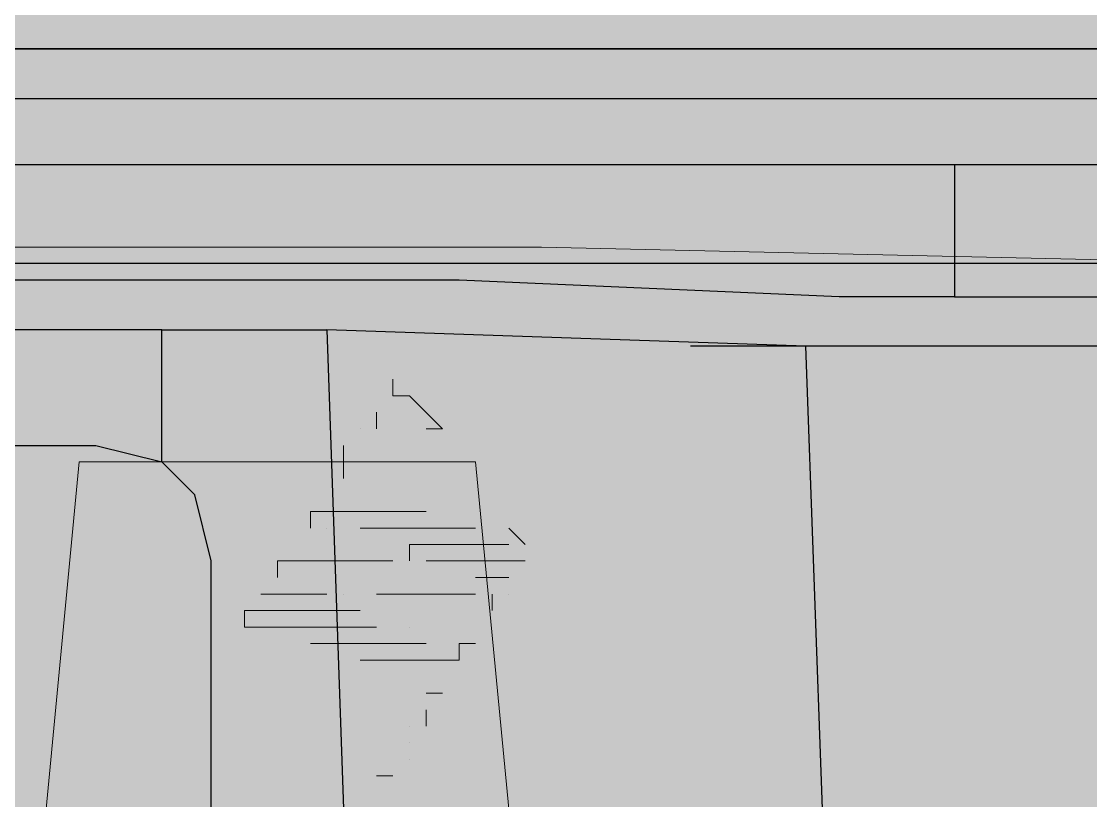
# Model space of a CAD drawing. Extents: x 9438 to 11125, y 1800 to 2873.
# Drawn here: x 11018.11 to 11029.07, y 2731.43 to 2739.41 of the extents above; entities that cross this region are included whole.
import ezdxf

# ---------------------------------------------------------------- set-up
doc = ezdxf.new("R2010")
doc.units = 0
doc.header["$LTSCALE"] = 10
doc.header["$MEASUREMENT"] = 0
doc.layers.add('G02-1-PRDXXXX-E-MRIO-01-P01-01$0$ANNOTATION', color=7, linetype='Continuous')

# ---------------------------------------------------------------- blocks, each defined once
blk = doc.blocks.new('G02-1-PRDXXXX-E-MRIO-01-P01-01$0$DV-54809-ZX-370-003')
at = {"layer": 'G02-1-PRDXXXX-E-MRIO-01-P01-01$0$ANNOTATION', "transparency": 33554559}
h = blk.add_hatch(color=256, dxfattribs=at)
h.paths.add_polyline_path([(1583.863, 935.241), (1583.863, 935.072)], flags=0)
h.paths.add_polyline_path([(1583.863, 935.072), (1583.863, 935.241), (1583.863, 935.072)], flags=0)
h.paths.add_polyline_path([(1583.863, 935.241), (1583.863, 935.072)], flags=0)
h = blk.add_hatch(color=256, dxfattribs=at)
h.paths.add_polyline_path([(1584.709, 932.363), (1584.54, 932.532), (1584.709, 932.363)], flags=0)
h.paths.add_polyline_path([(1584.709, 932.363), (1584.54, 932.363), (1584.709, 932.363)], flags=0)
h.paths.add_polyline_path([(1584.709, 932.363), (1584.54, 932.363), (1584.709, 932.363)], flags=0)
at = {"layer": 'G02-1-PRDXXXX-E-MRIO-01-P01-01$0$ANNOTATION', "lineweight": 25}
for points in [[(1497.836, 937.951), (1497.836, 938.459), (1498.175, 938.798), (1498.513, 939.136), (1499.021, 939.136), (1614.514, 939.136), (1614.514, 742.19), (1499.021, 742.19), (1499.021, 742.698), (1613.836, 742.698), (1613.836, 746.085)], [(1499.021, 939.136), (1499.021, 938.628), (1613.836, 938.628), (1614.514, 939.136)], [(1498.344, 934.733), (1497.836, 934.733), (1497.836, 937.951), (1613.836, 937.951)], [(1589.959, 937.951), (1589.959, 936.596), (1593.515, 936.596), (1593.854, 936.427), (1593.854, 936.257), (1593.854, 925.42), (1592.16, 925.42), (1592.16, 936.088), (1593.854, 936.257)], [(1589.959, 936.596), (1588.774, 936.596), (1584.879, 936.766), (1583.185, 936.766), (1576.75, 936.766), (1575.565, 936.766)], [(1582.338, 931.347), (1582.338, 933.887), (1582.169, 934.564), (1581.83, 934.903), (1581.83, 936.257), (1575.395, 936.257), (1575.226, 936.257), (1574.887, 935.919)], [(1581.83, 936.257), (1583.524, 936.257)], [(1592.16, 936.088), (1591.483, 936.088), (1589.282, 936.088), (1587.25, 936.088)], [(1588.435, 936.088), (1588.435, 936.088)], [(1588.435, 936.088), (1588.435, 936.088)], [(1588.435, 936.088), (1588.435, 936.088)], [(1581.83, 926.605), (1581.153, 926.436), (1577.089, 926.436), (1576.75, 926.605), (1576.242, 926.774), (1576.073, 927.113), (1575.903, 927.621), (1575.903, 931.347), (1575.903, 933.887), (1576.073, 934.395), (1576.242, 934.733), (1576.75, 935.072), (1577.089, 935.072), (1581.153, 935.072), (1581.83, 934.903)]]:
    blk.add_lwpolyline(points, dxfattribs=at)
for points in [[(1554.905, 741.174), (1614.514, 741.174), (1614.514, 743.714), (1610.788, 743.714), (1610.788, 936.766), (1614.514, 936.766), (1614.514, 939.136), (1554.905, 939.136)], [(1554.905, 741.174), (1609.772, 741.174), (1609.772, 939.136), (1554.905, 939.136)], [(1557.276, 743.544), (1607.571, 743.544), (1607.571, 936.935), (1557.276, 936.935)], [(1588.435, 936.088), (1583.524, 936.257), (1583.693, 931.347), (1583.524, 925.25), (1588.265, 925.42), (1588.435, 925.42), (1588.604, 931.347)]]:
    blk.add_lwpolyline(points, close=True, dxfattribs=at)
at = {"layer": 'G02-1-PRDXXXX-E-MRIO-01-P01-01$0$ANNOTATION', "lineweight": 5}
for points in [[(1494.28, 931.347), (1494.28, 933.887), (1494.449, 934.564), (1495.126, 934.733), (1497.328, 934.733), (1497.328, 935.58), (1497.328, 936.596), (1497.328, 937.104), (1497.328, 938.628), (1615.53, 938.628), (1615.53, 924.234), (1497.328, 924.234), (1497.328, 927.96), (1496.143, 927.96), (1497.328, 927.96), (1495.126, 927.96), (1494.449, 928.298), (1494.28, 928.976)], [(1615.53, 924.234), (1615.53, 938.628), (1497.328, 938.628), (1497.328, 924.234)], [(1585.048, 934.903), (1580.984, 934.903), (1580.645, 931.347), (1580.984, 927.79), (1585.048, 927.79), (1585.387, 931.347)]]:
    blk.add_lwpolyline(points, close=True, dxfattribs=at)
blk.add_lwpolyline([(1576.92, 937.104), (1585.725, 937.104), (1593.177, 936.935), (1593.177, 936.766), (1595.378, 936.766)], dxfattribs=at)
at = {"layer": 'G02-1-PRDXXXX-E-MRIO-01-P01-01$0$ANNOTATION', "lineweight": 0}
for points in [[(1584.201, 935.75), (1584.201, 935.75), (1584.201, 935.75)], [(1584.201, 935.75), (1584.201, 935.75), (1584.201, 935.75)], [(1584.201, 935.75), (1584.201, 935.75), (1584.201, 935.75)], [(1584.371, 935.58), (1584.201, 935.58), (1584.371, 935.58)], [(1584.709, 935.241), (1584.371, 935.58), (1584.709, 935.241)], [(1584.032, 935.411), (1584.032, 935.411), (1584.032, 935.411)], [(1584.032, 935.411), (1584.032, 935.411), (1584.032, 935.411)], [(1584.032, 935.411), (1584.032, 935.411), (1584.032, 935.411)], [(1584.032, 935.411), (1584.032, 935.411), (1584.032, 935.411)], [(1584.032, 935.411), (1584.032, 935.411), (1584.032, 935.411)], [(1584.032, 935.411), (1584.032, 935.411), (1584.032, 935.411)], [(1584.032, 935.411), (1584.032, 935.411), (1584.032, 935.411)], [(1584.032, 935.411), (1584.032, 935.411), (1584.032, 935.411)], [(1583.863, 935.241), (1583.863, 935.241), (1583.863, 935.241)], [(1583.863, 935.241), (1583.863, 935.241), (1583.863, 935.241)], [(1583.863, 935.241), (1583.863, 935.241), (1583.863, 935.241)], [(1583.863, 935.241), (1583.863, 935.241), (1583.863, 935.241)], [(1584.032, 935.241), (1584.032, 935.241), (1584.032, 935.241)], [(1584.032, 935.241), (1584.032, 935.241), (1584.032, 935.241)], [(1584.709, 935.241), (1584.54, 935.241), (1584.709, 935.241)], [(1583.693, 934.903), (1583.693, 934.903), (1583.693, 934.903)], [(1583.693, 934.903), (1583.693, 934.903), (1583.693, 934.903)], [(1583.693, 934.733), (1583.693, 934.733), (1583.693, 934.733)], [(1583.693, 934.733), (1583.693, 934.733), (1583.693, 934.733)], [(1584.54, 934.395), (1583.355, 934.395), (1584.54, 934.395)], [(1584.54, 934.395), (1583.355, 934.395), (1584.54, 934.395)], [(1583.355, 934.395), (1583.355, 934.395), (1583.355, 934.395)], [(1583.355, 934.395), (1583.355, 934.395), (1583.355, 934.395)], [(1583.355, 934.395), (1583.355, 934.395), (1583.355, 934.395)], [(1583.355, 934.395), (1583.355, 934.395), (1583.355, 934.395)], [(1584.879, 934.225), (1583.863, 934.225), (1584.879, 934.225)], [(1585.048, 934.225), (1583.863, 934.225), (1585.048, 934.225)], [(1584.879, 934.225), (1584.879, 934.225), (1584.879, 934.225)], [(1584.879, 934.225), (1584.879, 934.225), (1584.879, 934.225)], [(1585.556, 934.056), (1585.387, 934.225), (1585.556, 934.056)], [(1585.387, 934.056), (1584.371, 934.056), (1585.387, 934.056)], [(1585.556, 934.056), (1585.556, 934.056), (1585.556, 934.056)], [(1585.556, 934.056), (1585.556, 934.056), (1585.556, 934.056)], [(1585.556, 934.056), (1585.556, 934.056), (1585.556, 934.056)], [(1585.556, 934.056), (1585.556, 934.056), (1585.556, 934.056)], [(1585.556, 934.056), (1585.556, 934.056), (1585.556, 934.056)], [(1585.556, 934.056), (1585.556, 934.056), (1585.556, 934.056)], [(1585.556, 934.056), (1585.556, 934.056), (1585.556, 934.056)], [(1585.556, 934.056), (1585.556, 934.056), (1585.556, 934.056)], [(1585.556, 934.056), (1585.556, 934.056), (1585.556, 934.056)], [(1585.556, 934.056), (1585.556, 934.056), (1585.556, 934.056)], [(1584.032, 933.887), (1583.016, 933.887), (1584.032, 933.887)], [(1584.201, 933.887), (1583.016, 933.887), (1584.201, 933.887)], [(1583.016, 933.887), (1583.016, 933.887), (1583.016, 933.887)], [(1583.016, 933.887), (1583.016, 933.887), (1583.016, 933.887)], [(1584.201, 933.887), (1583.016, 933.887), (1584.201, 933.887)], [(1583.016, 933.887), (1583.016, 933.887), (1583.016, 933.887)], [(1583.016, 933.887), (1583.016, 933.887), (1583.016, 933.887)], [(1585.556, 933.887), (1584.54, 933.887), (1585.556, 933.887)], [(1585.387, 933.717), (1585.048, 933.717), (1585.387, 933.717)], [(1585.387, 933.717), (1585.048, 933.717), (1585.387, 933.717)], [(1583.524, 933.548), (1582.847, 933.548), (1583.524, 933.548)], [(1583.693, 933.548), (1583.693, 933.548), (1583.693, 933.548)], [(1583.693, 933.548), (1583.693, 933.548), (1583.693, 933.548)], [(1585.048, 933.548), (1584.032, 933.548), (1585.048, 933.548)], [(1585.217, 933.548), (1585.217, 933.548), (1585.217, 933.548)], [(1585.217, 933.548), (1585.217, 933.548), (1585.217, 933.548)], [(1585.387, 933.548), (1585.387, 933.548), (1585.387, 933.548)], [(1583.863, 933.379), (1582.677, 933.379), (1583.863, 933.379)], [(1583.863, 933.379), (1582.677, 933.379), (1583.863, 933.379)], [(1582.677, 933.379), (1582.677, 933.379), (1582.677, 933.379)], [(1582.677, 933.379), (1582.677, 933.379), (1582.677, 933.379)], [(1582.677, 933.379), (1582.677, 933.379), (1582.677, 933.379)], [(1582.677, 933.379), (1582.677, 933.379), (1582.677, 933.379)], [(1583.863, 933.379), (1583.863, 933.379), (1583.863, 933.379)], [(1583.863, 933.379), (1583.863, 933.379), (1583.863, 933.379)], [(1582.847, 933.209), (1582.677, 933.209), (1582.847, 933.209)], [(1582.847, 933.209), (1582.677, 933.209), (1582.847, 933.209)], [(1584.032, 933.209), (1582.847, 933.209), (1584.032, 933.209)], [(1584.032, 933.209), (1582.847, 933.209), (1584.032, 933.209)], [(1584.371, 933.209), (1584.371, 933.209), (1584.371, 933.209)], [(1584.371, 933.209), (1584.371, 933.209), (1584.371, 933.209)], [(1584.371, 933.209), (1584.371, 933.209), (1584.371, 933.209)], [(1584.371, 933.209), (1584.371, 933.209), (1584.371, 933.209)], [(1584.54, 933.04), (1583.355, 933.04), (1584.54, 933.04)], [(1583.355, 933.04), (1583.355, 933.04), (1583.355, 933.04)], [(1583.355, 933.04), (1583.355, 933.04), (1583.355, 933.04)], [(1585.048, 933.04), (1584.879, 933.04), (1585.048, 933.04)], [(1584.879, 933.04), (1584.879, 933.04), (1584.879, 933.04)], [(1584.879, 933.04), (1584.879, 933.04), (1584.879, 933.04)], [(1584.879, 933.04), (1584.879, 933.04), (1584.879, 933.04)], [(1584.879, 933.04), (1584.879, 933.04), (1584.879, 933.04)], [(1585.048, 933.04), (1585.048, 933.04), (1585.048, 933.04)], [(1584.879, 932.871), (1583.863, 932.871), (1584.879, 932.871)], [(1584.709, 932.532), (1584.54, 932.532), (1584.709, 932.532)], [(1584.54, 932.532), (1584.54, 932.532), (1584.54, 932.532)], [(1584.54, 932.532), (1584.54, 932.532), (1584.54, 932.532)], [(1584.54, 932.532), (1584.54, 932.532), (1584.54, 932.532)], [(1584.54, 932.532), (1584.54, 932.532), (1584.54, 932.532)], [(1584.54, 932.532), (1584.54, 932.532), (1584.54, 932.532)], [(1584.54, 932.532), (1584.54, 932.532), (1584.54, 932.532)], [(1584.371, 932.193), (1584.371, 932.193), (1584.371, 932.193)], [(1584.371, 932.193), (1584.371, 932.193), (1584.371, 932.193)], [(1584.371, 932.193), (1584.371, 932.193), (1584.371, 932.193)], [(1584.371, 932.193), (1584.371, 932.193), (1584.371, 932.193)], [(1584.371, 932.024), (1584.371, 932.024), (1584.371, 932.024)], [(1584.371, 932.024), (1584.371, 932.024), (1584.371, 932.024)], [(1584.371, 932.024), (1584.371, 932.024), (1584.371, 932.024)], [(1584.371, 931.855), (1584.371, 931.855), (1584.371, 931.855)], [(1584.371, 931.855), (1584.371, 931.855), (1584.371, 931.855)], [(1584.371, 931.855), (1584.371, 931.855), (1584.371, 931.855)], [(1584.371, 931.855), (1584.371, 931.855), (1584.371, 931.855)], [(1584.032, 931.685), (1584.032, 931.685), (1584.032, 931.685)], [(1584.032, 931.685), (1584.032, 931.685), (1584.032, 931.685)], [(1584.201, 931.685), (1584.032, 931.685), (1584.201, 931.685)]]:
    blk.add_lwpolyline(points, dxfattribs=at)
for points in [[(1584.201, 935.75), (1584.201, 935.75), (1584.201, 935.75)], [(1584.201, 935.75), (1584.201, 935.58)], [(1584.032, 935.411), (1584.032, 935.241)], [(1583.863, 935.241), (1583.863, 935.241), (1583.863, 935.241)], [(1583.693, 935.072), (1583.693, 934.903)], [(1583.693, 934.903), (1583.693, 934.733)], [(1583.355, 934.395), (1583.355, 934.225)], [(1583.524, 934.225), (1583.524, 934.225), (1583.524, 934.225)], [(1584.371, 934.056), (1584.371, 933.887)], [(1583.016, 933.887), (1583.016, 933.717)], [(1585.217, 933.548), (1585.217, 933.379)], [(1582.677, 933.379), (1582.677, 933.209)], [(1584.879, 933.04), (1584.879, 932.871)], [(1584.54, 932.363), (1584.54, 932.363), (1584.54, 932.363)], [(1584.54, 932.363), (1584.54, 932.193)], [(1584.54, 932.193), (1584.54, 932.193), (1584.54, 932.193)], [(1584.371, 931.855), (1584.371, 931.855), (1584.371, 931.855)]]:
    blk.add_lwpolyline(points, close=True, dxfattribs=at)
at = {"layer": 'G02-1-PRDXXXX-E-MRIO-01-P01-01$0$ANNOTATION', "color": 7, "true_color": 0xffffff, "transparency": 33554559}
for points in [[(1634.327, 731.352), (1486.659, 731.352), (1594.531, 943.37)], [(1526.455, 943.37), (1486.659, 731.352), (1594.531, 943.37)], [(1554.905, 939.136), (1614.514, 939.136), (1610.788, 936.766)], [(1554.905, 939.136), (1554.905, 741.174), (1610.788, 936.766)], [(1610.788, 936.766), (1554.905, 741.174), (1610.788, 743.714)]]:
    blk.add_solid(points, dxfattribs=at)
at = {"layer": 'G02-1-PRDXXXX-E-MRIO-01-P01-01$0$ANNOTATION', "transparency": 33554559}
for points in [[(1584.201, 935.75), (1584.032, 935.75), (1584.032, 935.75)], [(1584.032, 935.411), (1584.032, 935.411), (1584.032, 935.75)], [(1584.032, 935.411), (1584.032, 935.75), (1584.201, 935.75)], [(1584.201, 935.58), (1584.201, 935.58), (1584.201, 935.75)], [(1584.201, 935.58), (1584.371, 935.58), (1584.371, 935.58)], [(1584.371, 935.58), (1584.371, 935.58), (1584.201, 935.58)], [(1584.201, 935.58), (1584.371, 935.58), (1584.371, 935.58)], [(1584.371, 935.58), (1584.709, 935.241), (1584.54, 935.241)], [(1584.032, 935.241), (1584.032, 935.241), (1584.032, 935.411)], [(1583.863, 935.072), (1583.863, 935.072), (1583.863, 935.241)], [(1584.032, 935.241), (1584.201, 935.241), (1584.201, 935.241)], [(1584.201, 935.241), (1584.201, 935.241), (1584.032, 935.241)], [(1584.201, 935.072), (1584.201, 935.072), (1584.032, 935.241)], [(1584.201, 935.072), (1584.032, 935.241), (1584.201, 935.241)], [(1584.54, 935.241), (1584.709, 935.241), (1584.709, 935.241)], [(1584.709, 935.241), (1584.54, 935.241), (1585.217, 934.564)], [(1584.54, 935.241), (1585.217, 934.564), (1585.048, 934.564)], [(1583.863, 935.072), (1583.693, 935.072), (1583.693, 935.072)], [(1583.693, 935.072), (1583.693, 935.072), (1583.863, 935.072)], [(1583.693, 934.903), (1583.693, 934.903), (1583.693, 935.072)], [(1583.863, 935.072), (1584.032, 935.072), (1584.032, 935.072)], [(1584.032, 935.072), (1584.032, 935.072), (1583.863, 935.072)], [(1584.032, 935.072), (1583.863, 935.072), (1584.201, 934.903)], [(1583.863, 935.072), (1584.201, 934.903), (1584.032, 934.903)], [(1584.201, 935.072), (1584.371, 934.733), (1584.371, 934.733)], [(1584.371, 934.733), (1584.371, 934.733), (1584.201, 935.072)], [(1583.693, 934.733), (1583.693, 934.733), (1583.693, 934.903)], [(1584.032, 934.903), (1584.201, 934.903), (1584.201, 934.903)], [(1584.201, 934.903), (1584.201, 934.903), (1584.032, 934.903)], [(1584.371, 934.564), (1584.371, 934.564), (1584.032, 934.903)], [(1584.371, 934.564), (1584.032, 934.903), (1584.201, 934.903)], [(1583.693, 934.733), (1583.863, 934.733), (1583.524, 934.733)], [(1583.524, 934.733), (1583.863, 934.733), (1583.863, 934.733)], [(1583.863, 934.733), (1583.863, 934.733), (1583.524, 934.733)], [(1583.863, 934.733), (1583.524, 934.733), (1583.863, 934.564)], [(1583.524, 934.733), (1583.863, 934.564), (1583.524, 934.564)], [(1583.693, 934.733), (1583.863, 934.733), (1583.863, 934.733)], [(1583.863, 934.733), (1583.863, 934.733), (1583.693, 934.733)], [(1584.371, 934.733), (1584.709, 934.395), (1584.709, 934.395)], [(1584.709, 934.395), (1584.709, 934.395), (1584.371, 934.733)], [(1583.524, 934.564), (1584.201, 934.564), (1583.355, 934.564)], [(1584.201, 934.564), (1583.355, 934.564), (1584.201, 934.395)], [(1583.355, 934.564), (1584.201, 934.395), (1583.355, 934.395)], [(1583.863, 934.564), (1583.524, 934.564), (1584.201, 934.564)], [(1584.371, 934.564), (1584.54, 934.395), (1584.54, 934.395)], [(1584.54, 934.395), (1584.54, 934.395), (1584.371, 934.564)], [(1585.387, 934.225), (1585.387, 934.225), (1585.048, 934.564)], [(1585.387, 934.225), (1585.048, 934.564), (1585.217, 934.564)], [(1584.371, 934.395), (1584.371, 934.395), (1583.355, 934.395)], [(1584.371, 934.395), (1583.355, 934.395), (1584.201, 934.395)], [(1584.54, 934.395), (1584.54, 934.395), (1583.355, 934.395)], [(1583.355, 934.395), (1584.54, 934.395), (1584.54, 934.395)], [(1584.54, 934.395), (1584.54, 934.395), (1583.355, 934.395)], [(1583.355, 934.395), (1584.54, 934.395), (1584.54, 934.395)], [(1584.54, 934.395), (1584.54, 934.395), (1583.355, 934.395)], [(1584.54, 934.395), (1583.355, 934.395), (1584.371, 934.395)], [(1584.54, 934.395), (1583.355, 934.395), (1584.709, 934.395)], [(1583.355, 934.395), (1584.709, 934.395), (1583.524, 934.395)], [(1583.355, 934.225), (1583.355, 934.225), (1583.355, 934.395)], [(1584.709, 934.395), (1583.524, 934.395), (1584.709, 934.225)], [(1583.524, 934.395), (1584.709, 934.225), (1583.693, 934.225)], [(1584.709, 934.395), (1584.879, 934.395), (1584.879, 934.395)], [(1584.879, 934.395), (1584.879, 934.395), (1584.709, 934.395)], [(1584.879, 934.225), (1584.879, 934.225), (1584.709, 934.395)], [(1584.879, 934.225), (1584.709, 934.395), (1584.879, 934.395)], [(1583.185, 934.225), (1583.355, 934.225), (1583.355, 934.225)], [(1583.185, 934.225), (1583.355, 934.225), (1583.355, 934.225)], [(1583.355, 934.225), (1583.355, 934.225), (1583.185, 934.225)], [(1583.185, 934.225), (1583.355, 934.225), (1583.355, 934.225)], [(1583.355, 934.225), (1583.355, 934.225), (1583.185, 934.225)], [(1583.524, 934.225), (1583.185, 934.225), (1583.524, 934.056)], [(1583.185, 934.225), (1583.524, 934.056), (1583.185, 934.056)], [(1583.355, 934.225), (1583.524, 934.225), (1583.524, 934.225)], [(1583.524, 934.225), (1583.524, 934.225), (1583.355, 934.225)], [(1583.524, 934.225), (1583.355, 934.225), (1583.355, 934.225)], [(1583.693, 934.225), (1584.709, 934.225), (1584.709, 934.225)], [(1584.709, 934.225), (1584.709, 934.225), (1583.693, 934.225)], [(1584.709, 934.225), (1583.693, 934.225), (1584.879, 934.225)], [(1583.693, 934.225), (1584.879, 934.225), (1583.863, 934.225)], [(1583.863, 934.225), (1584.879, 934.225), (1584.879, 934.225)], [(1584.879, 934.225), (1584.879, 934.225), (1583.863, 934.225)], [(1583.863, 934.225), (1584.879, 934.225), (1584.879, 934.225)], [(1583.863, 934.225), (1585.048, 934.225), (1585.048, 934.225)], [(1585.048, 934.225), (1585.048, 934.225), (1583.863, 934.225)], [(1585.048, 934.225), (1583.863, 934.225), (1584.879, 934.225)], [(1584.032, 934.225), (1583.863, 934.225), (1584.201, 934.056)], [(1583.863, 934.225), (1584.201, 934.056), (1584.032, 934.056)], [(1585.048, 934.225), (1584.032, 934.225), (1585.387, 934.056)], [(1584.032, 934.225), (1585.387, 934.056), (1584.371, 934.056)], [(1585.387, 934.225), (1585.556, 934.056), (1585.387, 934.056)], [(1583.185, 934.056), (1584.032, 933.887), (1583.016, 933.887)], [(1583.693, 934.056), (1583.693, 934.056), (1583.185, 934.056)], [(1583.693, 934.056), (1583.185, 934.056), (1583.524, 934.056)], [(1583.693, 934.056), (1583.185, 934.056), (1584.032, 933.887)], [(1584.371, 934.056), (1585.387, 934.056), (1585.387, 934.056)], [(1584.371, 934.056), (1585.387, 934.056), (1585.387, 934.056)], [(1585.387, 934.056), (1585.387, 934.056), (1584.371, 934.056)], [(1585.387, 934.056), (1584.371, 934.056), (1585.556, 934.056)], [(1584.371, 934.056), (1585.556, 934.056), (1585.556, 934.056)], [(1584.371, 934.056), (1585.556, 934.056), (1585.556, 934.056)], [(1585.556, 934.056), (1585.556, 934.056), (1584.371, 934.056)], [(1584.371, 934.056), (1585.556, 934.056), (1585.556, 934.056)], [(1585.556, 934.056), (1584.371, 934.056), (1585.556, 933.887)], [(1584.371, 934.056), (1585.556, 933.887), (1584.54, 933.887)], [(1584.371, 933.887), (1584.371, 933.887), (1584.371, 934.056)], [(1585.387, 934.056), (1585.556, 934.056), (1585.556, 934.056)], [(1585.556, 934.056), (1585.556, 934.056), (1585.387, 934.056)], [(1583.016, 933.887), (1584.032, 933.887), (1584.032, 933.887)], [(1583.016, 933.887), (1584.201, 933.887), (1584.201, 933.887)], [(1584.201, 933.887), (1584.201, 933.887), (1583.016, 933.887)], [(1583.016, 933.887), (1584.201, 933.887), (1584.201, 933.887)], [(1583.016, 933.887), (1584.201, 933.887), (1583.185, 933.887)], [(1583.016, 933.717), (1583.016, 933.717), (1583.016, 933.887)], [(1583.185, 933.887), (1584.201, 933.887), (1584.201, 933.887)], [(1584.201, 933.887), (1584.201, 933.887), (1583.185, 933.887)], [(1584.201, 933.887), (1583.185, 933.887), (1584.371, 933.717)], [(1583.185, 933.887), (1584.371, 933.717), (1583.185, 933.717)], [(1584.371, 933.887), (1584.54, 933.887), (1584.54, 933.887)], [(1584.54, 933.887), (1584.54, 933.887), (1584.371, 933.887)], [(1584.54, 933.887), (1584.371, 933.887), (1584.709, 933.717)], [(1584.371, 933.887), (1584.709, 933.717), (1584.54, 933.717)], [(1584.54, 933.887), (1585.556, 933.887), (1585.556, 933.887)], [(1585.556, 933.887), (1585.556, 933.887), (1584.54, 933.887)], [(1584.54, 933.887), (1585.556, 933.887), (1585.556, 933.887)], [(1585.556, 933.887), (1584.54, 933.887), (1585.387, 933.717)], [(1584.54, 933.887), (1585.387, 933.717), (1585.048, 933.717)], [(1582.847, 933.717), (1583.016, 933.717), (1583.016, 933.717)], [(1583.016, 933.717), (1582.847, 933.717), (1583.185, 933.548)], [(1582.847, 933.717), (1583.185, 933.548), (1582.847, 933.548)], [(1583.016, 933.717), (1583.185, 933.548), (1583.185, 933.548)], [(1583.185, 933.548), (1583.185, 933.548), (1583.016, 933.717)], [(1584.371, 933.717), (1583.185, 933.717), (1584.54, 933.717)], [(1583.185, 933.717), (1584.54, 933.717), (1583.524, 933.717)], [(1583.524, 933.717), (1584.54, 933.717), (1584.54, 933.717)], [(1584.54, 933.717), (1584.54, 933.717), (1583.524, 933.717)], [(1584.709, 933.717), (1583.524, 933.717), (1584.709, 933.548)], [(1583.524, 933.717), (1584.709, 933.548), (1583.524, 933.548)], [(1585.048, 933.717), (1585.387, 933.717), (1585.387, 933.717)], [(1585.387, 933.717), (1585.387, 933.717), (1585.048, 933.717)], [(1585.048, 933.717), (1585.387, 933.717), (1585.387, 933.717)], [(1585.387, 933.717), (1585.387, 933.717), (1585.048, 933.717)], [(1585.217, 933.717), (1585.048, 933.717), (1585.217, 933.548)], [(1585.048, 933.717), (1585.217, 933.548), (1585.048, 933.548)], [(1585.387, 933.717), (1585.217, 933.717), (1585.387, 933.548)], [(1585.217, 933.717), (1585.387, 933.548), (1585.217, 933.548)], [(1582.847, 933.548), (1583.863, 933.379), (1582.677, 933.379)], [(1582.847, 933.548), (1583.185, 933.548), (1583.185, 933.548)], [(1583.185, 933.548), (1583.185, 933.548), (1582.847, 933.548)], [(1582.847, 933.548), (1583.524, 933.548), (1583.524, 933.548)], [(1583.524, 933.548), (1583.524, 933.548), (1582.847, 933.548)], [(1583.524, 933.548), (1582.847, 933.548), (1583.185, 933.548)], [(1583.524, 933.548), (1582.847, 933.548), (1583.863, 933.379)], [(1583.524, 933.548), (1584.709, 933.548), (1584.709, 933.548)], [(1584.709, 933.548), (1584.709, 933.548), (1583.524, 933.548)], [(1583.524, 933.548), (1583.693, 933.548), (1583.693, 933.548)], [(1583.693, 933.548), (1583.693, 933.548), (1583.524, 933.548)], [(1584.879, 933.548), (1584.879, 933.548), (1583.693, 933.548)], [(1584.879, 933.548), (1583.693, 933.548), (1584.709, 933.548)], [(1584.879, 933.548), (1583.693, 933.548), (1585.048, 933.548)], [(1583.693, 933.548), (1585.048, 933.548), (1584.032, 933.548)], [(1583.693, 933.548), (1583.863, 933.379), (1583.863, 933.379)], [(1583.863, 933.379), (1583.863, 933.379), (1583.693, 933.548)], [(1584.032, 933.548), (1585.048, 933.548), (1585.048, 933.548)], [(1585.048, 933.548), (1584.032, 933.548), (1585.217, 933.379)], [(1584.032, 933.548), (1585.217, 933.379), (1584.032, 933.379)], [(1585.048, 933.548), (1585.217, 933.548), (1585.217, 933.548)], [(1585.217, 933.548), (1585.217, 933.548), (1585.048, 933.548)], [(1585.217, 933.548), (1585.387, 933.548), (1585.387, 933.548)], [(1585.387, 933.548), (1585.387, 933.548), (1585.217, 933.548)], [(1585.217, 933.548), (1585.387, 933.548), (1585.387, 933.548)], [(1585.387, 933.548), (1585.387, 933.548), (1585.217, 933.548)], [(1585.217, 933.379), (1585.217, 933.379), (1585.217, 933.548)], [(1582.677, 933.379), (1583.863, 933.379), (1583.863, 933.379)], [(1583.863, 933.379), (1583.863, 933.379), (1582.677, 933.379)], [(1583.863, 933.379), (1582.677, 933.379), (1584.032, 933.379)], [(1582.677, 933.379), (1584.032, 933.379), (1582.847, 933.379)], [(1582.677, 933.209), (1582.677, 933.209), (1582.677, 933.379)], [(1584.032, 933.379), (1582.847, 933.379), (1584.032, 933.209)], [(1582.847, 933.379), (1584.032, 933.209), (1582.847, 933.209)], [(1584.032, 933.379), (1584.201, 933.379), (1584.201, 933.379)], [(1584.201, 933.379), (1584.201, 933.379), (1584.032, 933.379)], [(1584.201, 933.379), (1584.032, 933.379), (1585.217, 933.379)], [(1584.032, 933.379), (1585.217, 933.379), (1585.217, 933.379)], [(1585.217, 933.379), (1585.217, 933.379), (1584.032, 933.379)], [(1584.032, 933.379), (1585.217, 933.379), (1585.217, 933.379)], [(1585.217, 933.379), (1585.217, 933.379), (1584.032, 933.379)], [(1584.371, 933.209), (1584.371, 933.209), (1584.032, 933.379)], [(1584.371, 933.209), (1584.032, 933.379), (1584.201, 933.379)], [(1584.201, 933.379), (1585.217, 933.379), (1585.217, 933.379)], [(1585.217, 933.379), (1585.217, 933.379), (1584.201, 933.379)], [(1585.217, 933.379), (1584.201, 933.379), (1585.217, 933.209)], [(1584.201, 933.379), (1585.217, 933.209), (1584.54, 933.209)], [(1582.677, 933.209), (1582.847, 933.209), (1582.847, 933.209)], [(1582.847, 933.209), (1582.847, 933.209), (1582.677, 933.209)], [(1582.677, 933.209), (1582.847, 933.209), (1582.847, 933.209)], [(1582.677, 933.209), (1582.847, 933.209), (1582.847, 933.209)], [(1582.847, 933.209), (1582.847, 933.209), (1582.677, 933.209)], [(1582.677, 933.209), (1582.847, 933.209), (1582.847, 933.209)], [(1582.847, 933.209), (1584.032, 933.209), (1584.032, 933.209)], [(1582.847, 933.209), (1584.032, 933.209), (1583.016, 933.209)], [(1582.847, 933.209), (1583.016, 932.871), (1583.016, 932.871)], [(1583.016, 932.871), (1583.016, 932.871), (1582.847, 933.209)], [(1584.032, 933.209), (1583.016, 933.209), (1584.201, 933.209)], [(1583.016, 933.209), (1584.201, 933.209), (1583.185, 933.209)], [(1584.201, 933.209), (1583.185, 933.209), (1584.371, 933.209)], [(1583.185, 933.209), (1584.371, 933.209), (1584.371, 933.209)], [(1584.371, 933.209), (1583.185, 933.209), (1584.371, 933.04)], [(1583.185, 933.209), (1584.371, 933.04), (1583.355, 933.04)], [(1585.217, 933.209), (1584.54, 933.209), (1585.048, 933.209)], [(1584.54, 933.209), (1585.048, 933.209), (1584.709, 933.209)], [(1584.709, 933.209), (1585.048, 933.209), (1585.048, 933.209)], [(1585.048, 933.209), (1585.048, 933.209), (1584.709, 933.209)], [(1584.709, 933.209), (1585.048, 933.209), (1585.048, 933.209)], [(1585.048, 933.209), (1585.048, 933.209), (1584.709, 933.209)], [(1585.048, 933.209), (1584.709, 933.209), (1585.048, 933.04)], [(1584.709, 933.209), (1585.048, 933.04), (1584.879, 933.04)], [(1584.54, 933.04), (1584.54, 933.04), (1583.355, 933.04)], [(1584.54, 933.04), (1583.355, 933.04), (1584.371, 933.04)], [(1583.355, 933.04), (1584.54, 933.04), (1583.524, 933.04)], [(1583.355, 933.04), (1583.524, 932.871), (1583.524, 932.871)], [(1583.524, 932.871), (1583.524, 932.871), (1583.355, 933.04)], [(1584.54, 933.04), (1583.524, 933.04), (1584.709, 933.04)], [(1583.524, 933.04), (1584.709, 933.04), (1583.693, 933.04)], [(1584.709, 933.04), (1583.693, 933.04), (1584.709, 932.871)], [(1583.693, 933.04), (1584.709, 932.871), (1583.693, 932.871)], [(1584.879, 933.04), (1585.048, 933.04), (1585.048, 933.04)], [(1584.879, 933.04), (1585.048, 933.04), (1585.048, 933.04)], [(1585.048, 933.04), (1585.048, 933.04), (1584.879, 933.04)], [(1584.879, 932.871), (1584.879, 932.871), (1584.879, 933.04)], [(1583.016, 932.871), (1583.185, 932.701), (1583.185, 932.701)], [(1583.185, 932.701), (1583.185, 932.701), (1583.016, 932.871)], [(1583.524, 932.871), (1583.693, 932.701), (1583.693, 932.701)], [(1583.693, 932.701), (1583.693, 932.701), (1583.524, 932.871)], [(1584.709, 932.871), (1583.693, 932.871), (1584.879, 932.871)], [(1583.693, 932.871), (1584.879, 932.871), (1584.879, 932.871)], [(1584.879, 932.871), (1584.879, 932.871), (1583.693, 932.871)], [(1583.693, 932.871), (1584.879, 932.871), (1584.879, 932.871)], [(1584.879, 932.871), (1584.879, 932.871), (1583.693, 932.871)], [(1583.693, 932.871), (1583.863, 932.871), (1583.863, 932.871)], [(1583.863, 932.871), (1583.863, 932.871), (1583.693, 932.871)], [(1583.863, 932.871), (1583.693, 932.871), (1584.032, 932.701)], [(1583.693, 932.871), (1584.032, 932.701), (1583.863, 932.701)], [(1583.863, 932.871), (1584.879, 932.871), (1584.879, 932.871)], [(1584.879, 932.871), (1584.879, 932.871), (1583.863, 932.871)], [(1583.863, 932.871), (1584.879, 932.871), (1584.032, 932.871)], [(1584.879, 932.871), (1584.032, 932.871), (1584.709, 932.701)], [(1584.032, 932.871), (1584.709, 932.701), (1584.371, 932.701)], [(1583.185, 932.701), (1583.693, 932.193), (1583.693, 932.193)], [(1583.693, 932.193), (1583.693, 932.193), (1583.185, 932.701)], [(1583.693, 932.701), (1584.032, 932.193), (1584.032, 932.193)], [(1584.032, 932.193), (1584.032, 932.193), (1583.693, 932.701)], [(1584.371, 932.193), (1584.371, 932.193), (1583.863, 932.701)], [(1584.371, 932.193), (1583.863, 932.701), (1584.032, 932.701)], [(1584.709, 932.701), (1584.371, 932.701), (1584.709, 932.532)], [(1584.371, 932.701), (1584.709, 932.532), (1584.54, 932.532)], [(1584.54, 932.532), (1584.709, 932.532), (1584.709, 932.532)], [(1584.709, 932.532), (1584.709, 932.532), (1584.54, 932.532)], [(1584.54, 932.532), (1584.709, 932.363), (1584.54, 932.363)], [(1584.54, 932.363), (1584.709, 932.363), (1584.709, 932.363)], [(1584.709, 932.363), (1584.709, 932.363), (1584.54, 932.363)], [(1584.54, 932.363), (1584.709, 932.363), (1584.709, 932.363)], [(1584.709, 932.363), (1584.709, 932.363), (1584.54, 932.363)], [(1584.54, 932.363), (1584.709, 932.363), (1584.709, 932.363)], [(1584.54, 932.193), (1584.54, 932.193), (1584.54, 932.363)], [(1583.693, 932.193), (1583.863, 931.855), (1583.863, 931.855)], [(1583.863, 931.855), (1583.863, 931.855), (1583.693, 932.193)], [(1584.032, 932.193), (1584.201, 932.024), (1584.201, 932.024)], [(1584.201, 932.024), (1584.201, 932.024), (1584.032, 932.193)], [(1584.54, 932.193), (1584.371, 932.193), (1584.371, 932.193)], [(1584.371, 932.024), (1584.371, 932.024), (1584.371, 932.193)], [(1584.371, 932.024), (1584.371, 932.193), (1584.54, 932.193)], [(1584.201, 932.024), (1584.371, 932.024), (1584.371, 932.024)], [(1584.371, 932.024), (1584.371, 932.024), (1584.201, 932.024)], [(1584.371, 931.855), (1584.371, 931.855), (1584.201, 932.024)], [(1584.371, 931.855), (1584.201, 932.024), (1584.371, 932.024)], [(1583.863, 931.855), (1584.032, 931.685), (1584.032, 931.685)], [(1584.032, 931.685), (1584.032, 931.685), (1583.863, 931.855)], [(1584.371, 931.855), (1584.201, 931.855), (1584.201, 931.855)], [(1584.201, 931.685), (1584.201, 931.685), (1584.201, 931.855)], [(1584.201, 931.685), (1584.201, 931.855), (1584.371, 931.855)], [(1584.032, 931.685), (1584.201, 931.685), (1584.201, 931.685)], [(1584.201, 931.516), (1584.032, 931.516), (1584.032, 931.685)], [(1584.032, 931.685), (1584.201, 931.685), (1584.201, 931.516)], [(1584.201, 931.516), (1584.201, 931.516), (1584.032, 931.516)]]:
    blk.add_solid(points, dxfattribs=at)

msp = doc.modelspace()

# ---------------------------------------------------------------- block references
msp.add_blockref('G02-1-PRDXXXX-E-MRIO-01-P01-01$0$DV-54809-ZX-370-003', (9437.718, 1799.996))

doc.saveas('drawing.dxf')
